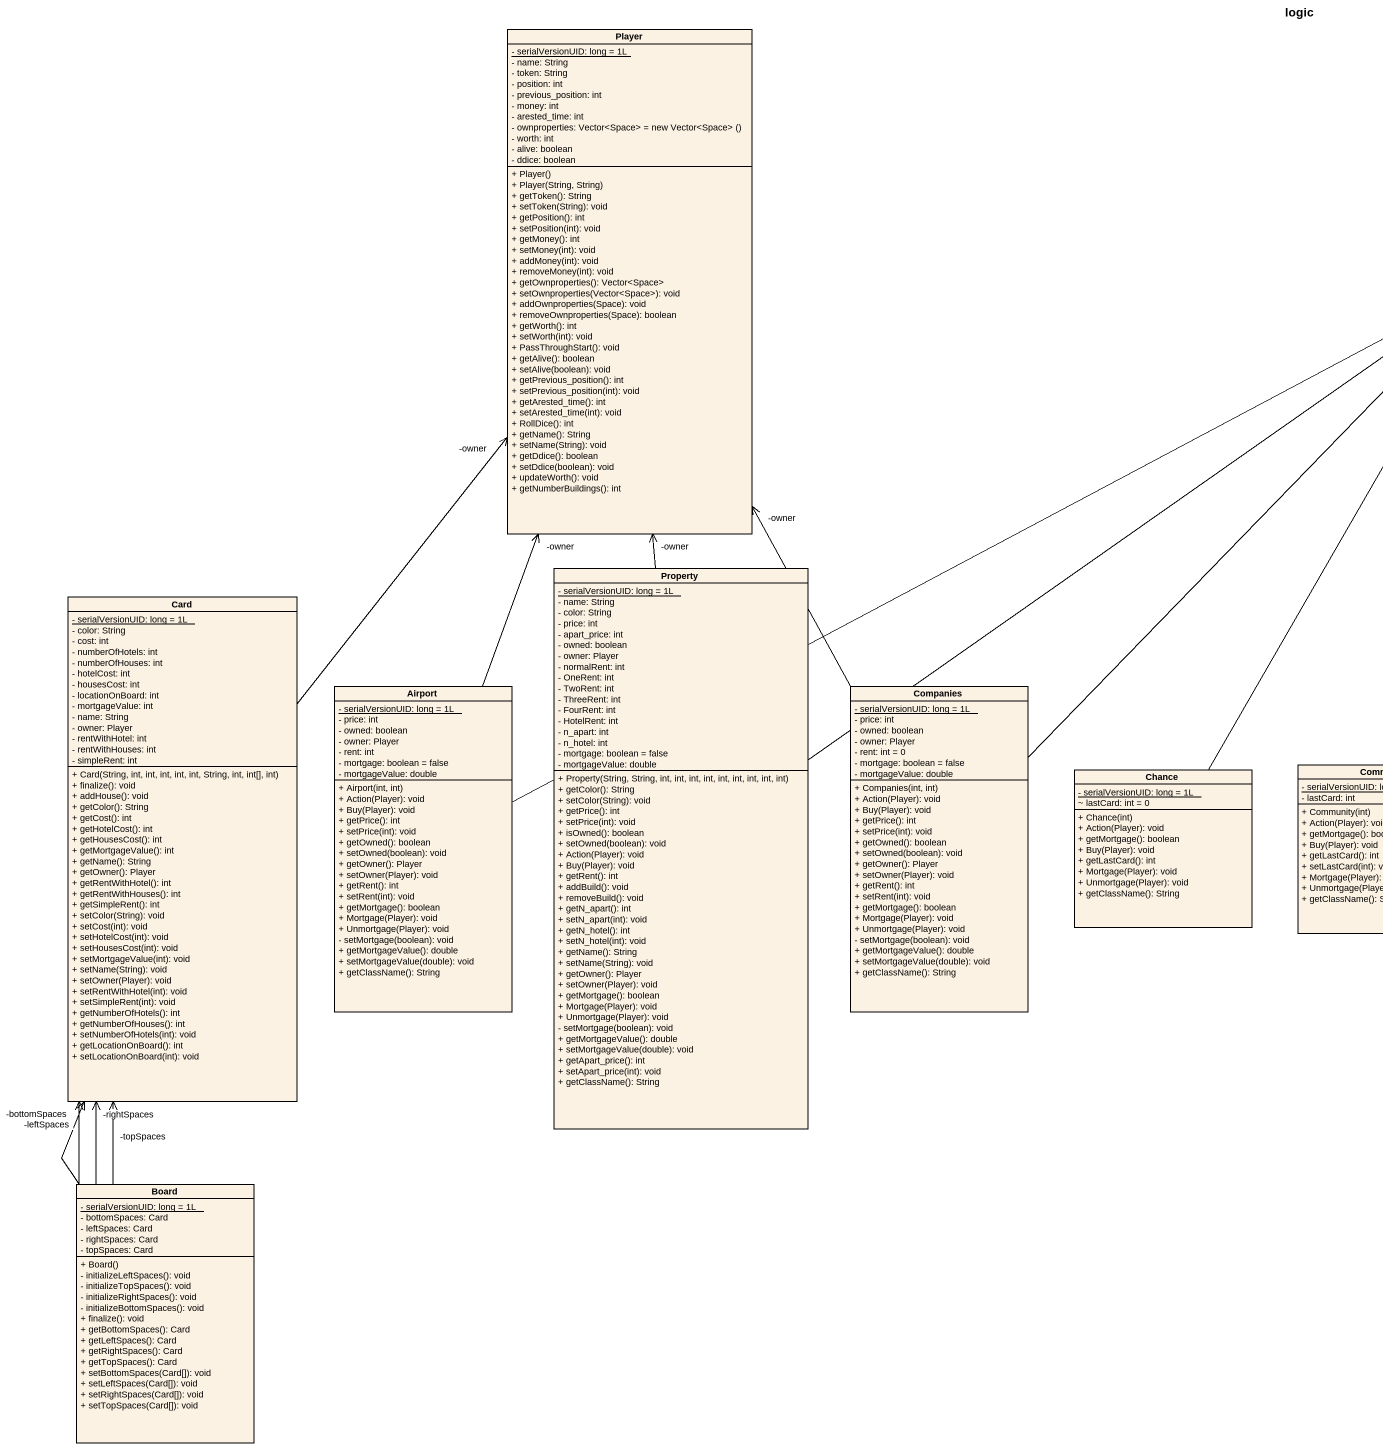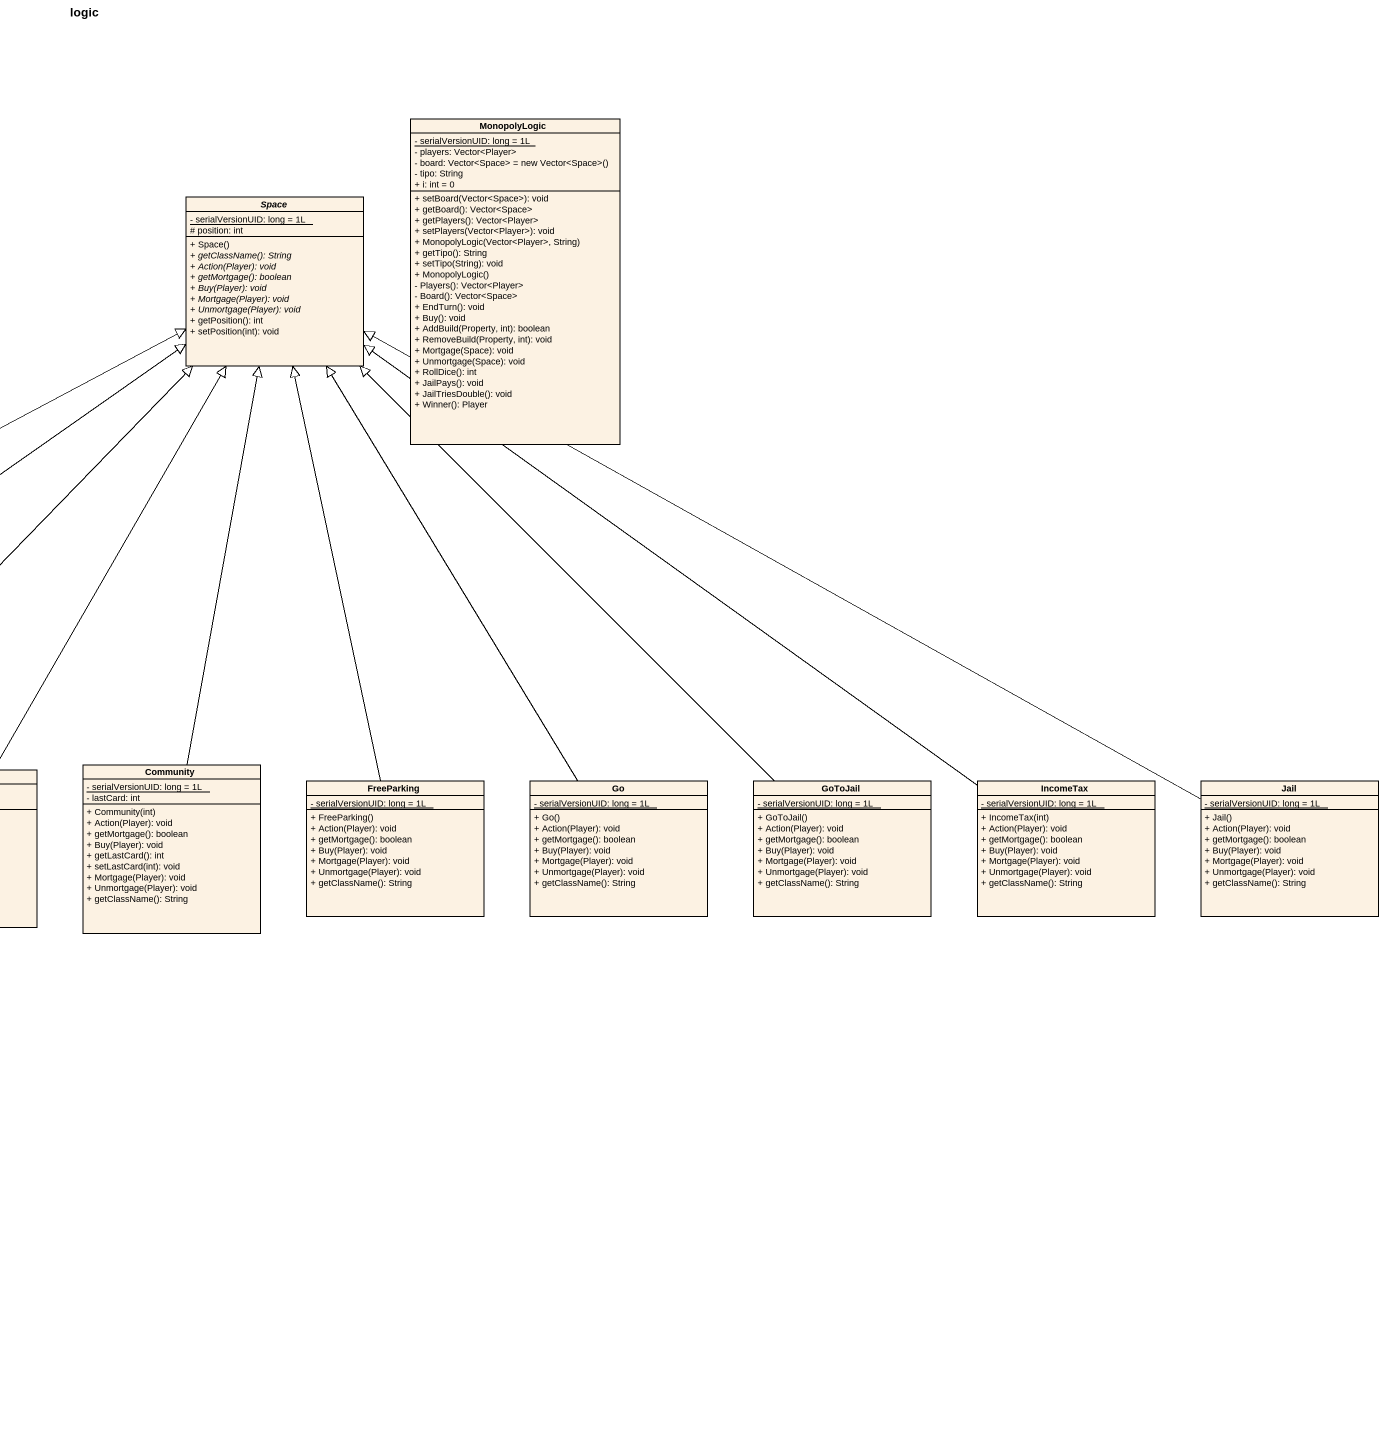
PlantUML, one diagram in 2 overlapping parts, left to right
@startuml
title logic
hide circle
hide empty members
skinparam classAttributeIconSize 0
class Player {
  {static} - serialVersionUID: long = 1L
  - name: String
  - token: String
  - position: int
  - previous_position: int
  - money: int
  - arested_time: int
  {field} - ownproperties: Vector<Space> = new Vector<Space> ()
  - worth: int
  - alive: boolean
  - ddice: boolean
  + Player()
  + Player(String, String)
  + getToken(): String
  + setToken(String): void
  + getPosition(): int
  + setPosition(int): void
  + getMoney(): int
  + setMoney(int): void
  + addMoney(int): void
  + removeMoney(int): void
  + getOwnproperties(): Vector<Space>
  + setOwnproperties(Vector<Space>): void
  + addOwnproperties(Space): void
  + removeOwnproperties(Space): boolean
  + getWorth(): int
  + setWorth(int): void
  + PassThroughStart(): void
  + getAlive(): boolean
  + setAlive(boolean): void
  + getPrevious_position(): int
  + setPrevious_position(int): void
  + getArested_time(): int
  + setArested_time(int): void
  + RollDice(): int
  + getName(): String
  + setName(String): void
  + getDdice(): boolean
  + setDdice(boolean): void
  + updateWorth(): void
  + getNumberBuildings(): int
}
class MonopolyLogic {
  {static} - serialVersionUID: long = 1L
  - players: Vector<Player>
  {field} - board: Vector<Space> = new Vector<Space>()
  - tipo: String
  + i: int = 0
  + setBoard(Vector<Space>): void
  + getBoard(): Vector<Space>
  + getPlayers(): Vector<Player>
  + setPlayers(Vector<Player>): void
  + MonopolyLogic(Vector<Player>, String)
  + getTipo(): String
  + setTipo(String): void
  + MonopolyLogic()
  - Players(): Vector<Player>
  - Board(): Vector<Space>
  + EndTurn(): void
  + Buy(): void
  + AddBuild(Property, int): boolean
  + RemoveBuild(Property, int): void
  + Mortgage(Space): void
  + Unmortgage(Space): void
  + RollDice(): int
  + JailPays(): void
  + JailTriesDouble(): void
  + Winner(): Player
}
abstract class Space {
  {static} - serialVersionUID: long = 1L
  # position: int
  + Space()
  {abstract} + getClassName(): String
  {abstract} + Action(Player): void
  {abstract} + getMortgage(): boolean
  {abstract} + Buy(Player): void
  {abstract} + Mortgage(Player): void
  {abstract} + Unmortgage(Player): void
  + getPosition(): int
  + setPosition(int): void
}
class "Card" as Card_ {
  {static} - serialVersionUID: long = 1L
  - color: String
  - cost: int
  - numberOfHotels: int
  - numberOfHouses: int
  - hotelCost: int
  - housesCost: int
  - locationOnBoard: int
  - mortgageValue: int
  - name: String
  - owner: Player
  - rentWithHotel: int
  - rentWithHouses: int
  - simpleRent: int
  + Card(String, int, int, int, int, int, String, int, int[], int)
  + finalize(): void
  + addHouse(): void
  + getColor(): String
  + getCost(): int
  + getHotelCost(): int
  + getHousesCost(): int
  + getMortgageValue(): int
  + getName(): String
  + getOwner(): Player
  + getRentWithHotel(): int
  + getRentWithHouses(): int
  + getSimpleRent(): int
  + setColor(String): void
  + setCost(int): void
  + setHotelCost(int): void
  + setHousesCost(int): void
  + setMortgageValue(int): void
  + setName(String): void
  + setOwner(Player): void
  + setRentWithHotel(int): void
  + setSimpleRent(int): void
  + getNumberOfHotels(): int
  + getNumberOfHouses(): int
  + setNumberOfHotels(int): void
  + getLocationOnBoard(): int
  + setLocationOnBoard(int): void
}
class Property {
  {static} - serialVersionUID: long = 1L
  - name: String
  - color: String
  - price: int
  - apart_price: int
  - owned: boolean
  - owner: Player
  - normalRent: int
  - OneRent: int
  - TwoRent: int
  - ThreeRent: int
  - FourRent: int
  - HotelRent: int
  - n_apart: int
  - n_hotel: int
  - mortgage: boolean = false
  - mortgageValue: double
  + Property(String, String, int, int, int, int, int, int, int, int, int)
  + getColor(): String
  + setColor(String): void
  + getPrice(): int
  + setPrice(int): void
  + isOwned(): boolean
  + setOwned(boolean): void
  + Action(Player): void
  + Buy(Player): void
  + getRent(): int
  + addBuild(): void
  + removeBuild(): void
  + getN_apart(): int
  + setN_apart(int): void
  + getN_hotel(): int
  + setN_hotel(int): void
  + getName(): String
  + setName(String): void
  + getOwner(): Player
  + setOwner(Player): void
  + getMortgage(): boolean
  + Mortgage(Player): void
  + Unmortgage(Player): void
  - setMortgage(boolean): void
  + getMortgageValue(): double
  + setMortgageValue(double): void
  + getApart_price(): int
  + setApart_price(int): void
  + getClassName(): String
}
class Airport {
  {static} - serialVersionUID: long = 1L
  - price: int
  - owned: boolean
  - owner: Player
  - rent: int
  - mortgage: boolean = false
  - mortgageValue: double
  + Airport(int, int)
  + Action(Player): void
  + Buy(Player): void
  + getPrice(): int
  + setPrice(int): void
  + getOwned(): boolean
  + setOwned(boolean): void
  + getOwner(): Player
  + setOwner(Player): void
  + getRent(): int
  + setRent(int): void
  + getMortgage(): boolean
  + Mortgage(Player): void
  + Unmortgage(Player): void
  - setMortgage(boolean): void
  + getMortgageValue(): double
  + setMortgageValue(double): void
  + getClassName(): String
}
class Companies {
  {static} - serialVersionUID: long = 1L
  - price: int
  - owned: boolean
  - owner: Player
  - rent: int = 0
  - mortgage: boolean = false
  - mortgageValue: double
  + Companies(int, int)
  + Action(Player): void
  + Buy(Player): void
  + getPrice(): int
  + setPrice(int): void
  + getOwned(): boolean
  + setOwned(boolean): void
  + getOwner(): Player
  + setOwner(Player): void
  + getRent(): int
  + setRent(int): void
  + getMortgage(): boolean
  + Mortgage(Player): void
  + Unmortgage(Player): void
  - setMortgage(boolean): void
  + getMortgageValue(): double
  + setMortgageValue(double): void
  + getClassName(): String
}
class Chance {
  {static} - serialVersionUID: long = 1L
  ~ lastCard: int = 0
  + Chance(int)
  + Action(Player): void
  + getMortgage(): boolean
  + Buy(Player): void
  + getLastCard(): int
  + Mortgage(Player): void
  + Unmortgage(Player): void
  + getClassName(): String
}
class Community {
  {static} - serialVersionUID: long = 1L
  - lastCard: int
  + Community(int)
  + Action(Player): void
  + getMortgage(): boolean
  + Buy(Player): void
  + getLastCard(): int
  + setLastCard(int): void
  + Mortgage(Player): void
  + Unmortgage(Player): void
  + getClassName(): String
}
class FreeParking {
  {static} - serialVersionUID: long = 1L
  + FreeParking()
  + Action(Player): void
  + getMortgage(): boolean
  + Buy(Player): void
  + Mortgage(Player): void
  + Unmortgage(Player): void
  + getClassName(): String
}
class Go {
  {static} - serialVersionUID: long = 1L
  + Go()
  + Action(Player): void
  + getMortgage(): boolean
  + Buy(Player): void
  + Mortgage(Player): void
  + Unmortgage(Player): void
  + getClassName(): String
}
class GoToJail {
  {static} - serialVersionUID: long = 1L
  + GoToJail()
  + Action(Player): void
  + getMortgage(): boolean
  + Buy(Player): void
  + Mortgage(Player): void
  + Unmortgage(Player): void
  + getClassName(): String
}
class IncomeTax {
  {static} - serialVersionUID: long = 1L
  + IncomeTax(int)
  + Action(Player): void
  + getMortgage(): boolean
  + Buy(Player): void
  + Mortgage(Player): void
  + Unmortgage(Player): void
  + getClassName(): String
}
class Jail {
  {static} - serialVersionUID: long = 1L
  + Jail()
  + Action(Player): void
  + getMortgage(): boolean
  + Buy(Player): void
  + Mortgage(Player): void
  + Unmortgage(Player): void
  + getClassName(): String
}
class Board {
  {static} - serialVersionUID: long = 1L
  - bottomSpaces: Card
  - leftSpaces: Card
  - rightSpaces: Card
  - topSpaces: Card
  + Board()
  - initializeLeftSpaces(): void
  - initializeTopSpaces(): void
  - initializeRightSpaces(): void
  - initializeBottomSpaces(): void
  + finalize(): void
  + getBottomSpaces(): Card
  + getLeftSpaces(): Card
  + getRightSpaces(): Card
  + getTopSpaces(): Card
  + setBottomSpaces(Card[]): void
  + setLeftSpaces(Card[]): void
  + setRightSpaces(Card[]): void
  + setTopSpaces(Card[]): void
}
Card_ -up-> "-owner" Player
Property -up-> "-owner" Player
Property -up-|> Space
Airport -up-> "-owner" Player
Airport -right-|> Space
Companies -up-> "-owner" Player
Companies -up-|> Space
Chance -up-|> Space
Community -up-|> Space
FreeParking -up-|> Space
Go -up-|> Space
GoToJail -up-|> Space
IncomeTax -up-|> Space
Jail -left-|> Space
Board -up-> "-bottomSpaces" Card_
Board -up-> "-leftSpaces" Card_
Board -up-> "-rightSpaces" Card_
Board -up-> "-topSpaces" Card_
@enduml
